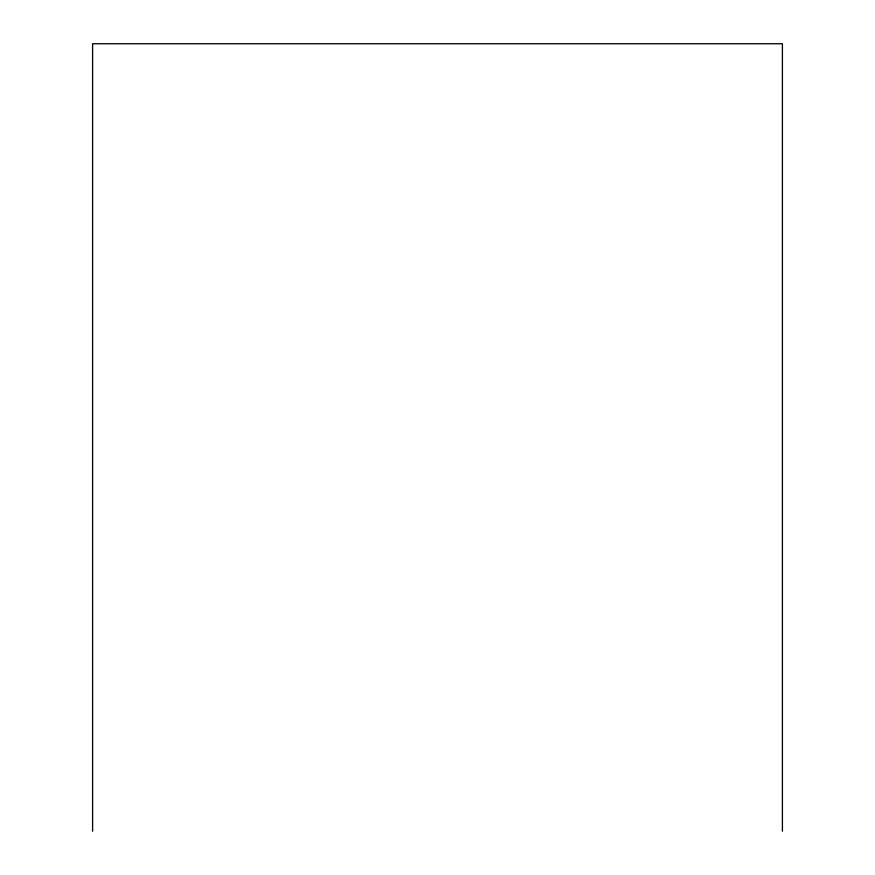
<?xml version="1.0" encoding="UTF-8"?>
<svg xmlns="http://www.w3.org/2000/svg" width="875" height="875" viewBox="0 0 875 875"><rect width="100%" height="100%" fill="white"/><g stroke="black" fill="none" stroke-linecap="round" stroke-linejoin="round"><path stroke-width="1.31" d="M782.403 831.25L782.403 43.75L92.597 43.75L92.597 831.25"/></g></svg>
